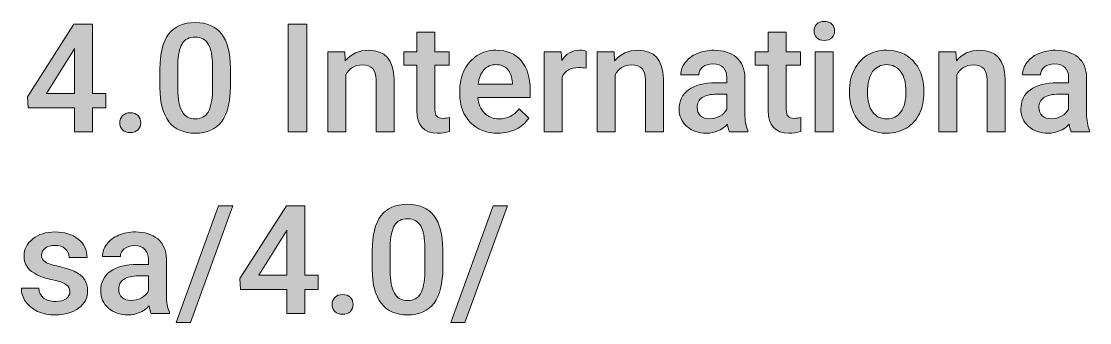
# Model space of a CAD drawing. Header units: millimetres. Extents: x -48 to 621, y -577 to -225.
# Drawn here: x 56.08 to 94.8, y -575.82 to -564.89 of the extents above; entities that cross this region are included whole.
import ezdxf

# ---------------------------------------------------------------- set-up
doc = ezdxf.new("R2010")
doc.units = ezdxf.units.MM
doc.header["$MEASUREMENT"] = 0
doc.layers.add('Layer 1', color=7, linetype='Continuous')

# ---------------------------------------------------------------- blocks, each defined once
blk = doc.blocks.new('block 188')
at = {"layer": 'Layer 1', "true_color": 0xffffff}
h = blk.add_hatch(color=7, dxfattribs=at)
h.dxf.hatch_style = 2
edge = h.paths.add_edge_path()
edge.add_spline(control_points=[(84.815, -565.234), (84.815, -565.133), (84.847, -565.05), (84.911, -564.984), (84.974, -564.918), (85.065, -564.885), (85.183, -564.885), (85.301, -564.885), (85.392, -564.918), (85.456, -564.984), (85.521, -565.05), (85.553, -565.133), (85.553, -565.234), (85.553, -565.332), (85.521, -565.414), (85.456, -565.479), (85.392, -565.544), (85.301, -565.577), (85.183, -565.577), (85.065, -565.577), (84.974, -565.544), (84.911, -565.479), (84.847, -565.414), (84.815, -565.332), (84.815, -565.234)], knot_values=[0, 0, 0, 0, 1, 1, 1, 2, 2, 2, 3, 3, 3, 4, 4, 4, 5, 5, 5, 6, 6, 6, 7, 7, 7, 8, 8, 8, 8], degree=3, periodic=1)
h.paths.add_polyline_path([(85.507, -568.89), (84.855, -568.89), (84.855, -565.988), (85.507, -565.988)])
h = blk.add_hatch(color=7, dxfattribs=at)
h.dxf.hatch_style = 2
h.paths.add_polyline_path([(58.661, -567.498), (59.147, -567.498), (59.147, -568.021), (58.661, -568.021), (58.661, -568.89), (58.009, -568.89), (58.009, -568.021), (56.322, -568.021), (56.303, -567.624), (57.988, -564.984), (58.661, -564.984)])
h.paths.add_polyline_path([(56.987, -567.498), (58.009, -567.498), (58.009, -565.867), (57.961, -565.953)])
h = blk.add_hatch(color=7, dxfattribs=at)
h.dxf.hatch_style = 2
edge = h.paths.add_edge_path()
edge.add_spline(control_points=[(63.659, -567.246), (63.659, -567.808), (63.554, -568.231), (63.344, -568.516), (63.134, -568.801), (62.814, -568.944), (62.385, -568.944), (61.963, -568.944), (61.645, -568.805), (61.431, -568.527), (61.217, -568.249), (61.108, -567.837), (61.103, -567.291), (61.103, -567.291), (61.103, -566.616), (61.103, -566.616), (61.103, -566.054), (61.208, -565.633), (61.418, -565.352), (61.628, -565.071), (61.949, -564.931), (62.38, -564.931), (62.807, -564.931), (63.126, -565.067), (63.336, -565.341), (63.546, -565.615), (63.654, -566.024), (63.659, -566.57), (63.659, -566.57), (63.659, -567.246), (63.659, -567.246)], knot_values=[0, 0, 0, 0, 1, 1, 1, 2, 2, 2, 3, 3, 3, 4, 4, 4, 5, 5, 5, 6, 6, 6, 7, 7, 7, 8, 8, 8, 9, 9, 9, 10, 10, 10, 10], degree=3, periodic=1)
edge = h.paths.add_edge_path()
edge.add_spline(control_points=[(63.007, -566.516), (63.007, -566.149), (62.957, -565.881), (62.857, -565.71), (62.757, -565.539), (62.598, -565.454), (62.38, -565.454), (62.167, -565.454), (62.01, -565.535), (61.91, -565.696), (61.81, -565.858), (61.757, -566.111), (61.752, -566.454), (61.752, -566.454), (61.752, -567.34), (61.752, -567.34), (61.752, -567.705), (61.803, -567.976), (61.905, -568.155), (62.007, -568.334), (62.167, -568.424), (62.385, -568.424), (62.594, -568.424), (62.749, -568.341), (62.849, -568.175), (62.949, -568.01), (63.002, -567.751), (63.007, -567.399), (63.007, -567.399), (63.007, -566.516), (63.007, -566.516)], knot_values=[0, 0, 0, 0, 1, 1, 1, 2, 2, 2, 3, 3, 3, 4, 4, 4, 5, 5, 5, 6, 6, 6, 7, 7, 7, 8, 8, 8, 9, 9, 9, 10, 10, 10, 10], degree=3, periodic=1)
h = blk.add_hatch(color=7, dxfattribs=at)
h.dxf.hatch_style = 2
h.paths.add_polyline_path([(66.425, -568.89), (65.749, -568.89), (65.749, -564.984), (66.425, -564.984)])
h = blk.add_hatch(color=7, dxfattribs=at)
h.dxf.hatch_style = 2
edge = h.paths.add_edge_path()
edge.add_spline(control_points=[(71.069, -565.282), (71.069, -565.282), (71.069, -565.988), (71.069, -565.988), (71.069, -565.988), (71.581, -565.988), (71.581, -565.988), (71.581, -565.988), (71.581, -566.471), (71.581, -566.471), (71.581, -566.471), (71.069, -566.471), (71.069, -566.471), (71.069, -566.471), (71.069, -568.091), (71.069, -568.091), (71.069, -568.202), (71.091, -568.282), (71.135, -568.331), (71.178, -568.38), (71.257, -568.405), (71.369, -568.405), (71.445, -568.405), (71.521, -568.396), (71.597, -568.378), (71.597, -568.378), (71.597, -568.882), (71.597, -568.882), (71.449, -568.923), (71.306, -568.944), (71.168, -568.944), (70.667, -568.944), (70.417, -568.668), (70.417, -568.115), (70.417, -568.115), (70.417, -566.471), (70.417, -566.471), (70.417, -566.471), (69.94, -566.471), (69.94, -566.471), (69.94, -566.471), (69.94, -565.988), (69.94, -565.988), (69.94, -565.988), (70.417, -565.988), (70.417, -565.988), (70.417, -565.988), (70.417, -565.282), (70.417, -565.282), (70.417, -565.282), (71.069, -565.282), (71.069, -565.282)], knot_values=[0, 0, 0, 0, 1, 1, 1, 2, 2, 2, 3, 3, 3, 4, 4, 4, 5, 5, 5, 6, 6, 6, 7, 7, 7, 8, 8, 8, 9, 9, 9, 10, 10, 10, 11, 11, 11, 12, 12, 12, 13, 13, 13, 14, 14, 14, 15, 15, 15, 16, 16, 16, 17, 17, 17, 17], degree=3, periodic=1)
h = blk.add_hatch(color=7, dxfattribs=at)
h.dxf.hatch_style = 2
edge = h.paths.add_edge_path()
edge.add_spline(control_points=[(83.804, -565.282), (83.804, -565.282), (83.804, -565.988), (83.804, -565.988), (83.804, -565.988), (84.316, -565.988), (84.316, -565.988), (84.316, -565.988), (84.316, -566.471), (84.316, -566.471), (84.316, -566.471), (83.804, -566.471), (83.804, -566.471), (83.804, -566.471), (83.804, -568.091), (83.804, -568.091), (83.804, -568.202), (83.826, -568.282), (83.87, -568.331), (83.913, -568.38), (83.992, -568.405), (84.104, -568.405), (84.18, -568.405), (84.255, -568.396), (84.332, -568.378), (84.332, -568.378), (84.332, -568.882), (84.332, -568.882), (84.184, -568.923), (84.041, -568.944), (83.903, -568.944), (83.402, -568.944), (83.152, -568.668), (83.152, -568.115), (83.152, -568.115), (83.152, -566.471), (83.152, -566.471), (83.152, -566.471), (82.675, -566.471), (82.675, -566.471), (82.675, -566.471), (82.675, -565.988), (82.675, -565.988), (82.675, -565.988), (83.152, -565.988), (83.152, -565.988), (83.152, -565.988), (83.152, -565.282), (83.152, -565.282), (83.152, -565.282), (83.804, -565.282), (83.804, -565.282)], knot_values=[0, 0, 0, 0, 1, 1, 1, 2, 2, 2, 3, 3, 3, 4, 4, 4, 5, 5, 5, 6, 6, 6, 7, 7, 7, 8, 8, 8, 9, 9, 9, 10, 10, 10, 11, 11, 11, 12, 12, 12, 13, 13, 13, 14, 14, 14, 15, 15, 15, 16, 16, 16, 17, 17, 17, 17], degree=3, periodic=1)
h = blk.add_hatch(color=7, dxfattribs=at)
h.dxf.hatch_style = 2
edge = h.paths.add_edge_path()
edge.add_spline(control_points=[(67.801, -565.988), (67.801, -565.988), (67.82, -566.323), (67.82, -566.323), (68.035, -566.064), (68.316, -565.934), (68.665, -565.934), (69.27, -565.934), (69.577, -566.28), (69.588, -566.972), (69.588, -566.972), (69.588, -568.89), (69.588, -568.89), (69.588, -568.89), (68.936, -568.89), (68.936, -568.89), (68.936, -568.89), (68.936, -567.01), (68.936, -567.01), (68.936, -566.826), (68.896, -566.689), (68.817, -566.601), (68.737, -566.512), (68.607, -566.468), (68.426, -566.468), (68.164, -566.468), (67.968, -566.587), (67.839, -566.825), (67.839, -566.825), (67.839, -568.89), (67.839, -568.89), (67.839, -568.89), (67.187, -568.89), (67.187, -568.89), (67.187, -568.89), (67.187, -565.988), (67.187, -565.988), (67.187, -565.988), (67.801, -565.988), (67.801, -565.988)], knot_values=[0, 0, 0, 0, 1, 1, 1, 2, 2, 2, 3, 3, 3, 4, 4, 4, 5, 5, 5, 6, 6, 6, 7, 7, 7, 8, 8, 8, 9, 9, 9, 10, 10, 10, 11, 11, 11, 12, 12, 12, 13, 13, 13, 13], degree=3, periodic=1)
h = blk.add_hatch(color=7, dxfattribs=at)
h.dxf.hatch_style = 2
edge = h.paths.add_edge_path()
edge.add_spline(control_points=[(73.357, -568.944), (72.944, -568.944), (72.609, -568.814), (72.353, -568.554), (72.096, -568.293), (71.968, -567.947), (71.968, -567.514), (71.968, -567.514), (71.968, -567.434), (71.968, -567.434), (71.968, -567.144), (72.024, -566.885), (72.135, -566.657), (72.247, -566.429), (72.404, -566.251), (72.606, -566.124), (72.808, -565.997), (73.034, -565.934), (73.282, -565.934), (73.678, -565.934), (73.983, -566.06), (74.198, -566.312), (74.414, -566.565), (74.522, -566.921), (74.522, -567.383), (74.522, -567.383), (74.522, -567.646), (74.522, -567.646), (74.522, -567.646), (72.625, -567.646), (72.625, -567.646), (72.644, -567.885), (72.725, -568.075), (72.865, -568.214), (73.005, -568.354), (73.182, -568.424), (73.395, -568.424), (73.694, -568.424), (73.937, -568.303), (74.125, -568.061), (74.125, -568.061), (74.476, -568.397), (74.476, -568.397), (74.36, -568.57), (74.205, -568.705), (74.01, -568.8), (73.817, -568.896), (73.599, -568.944), (73.357, -568.944)], knot_values=[0, 0, 0, 0, 1, 1, 1, 2, 2, 2, 3, 3, 3, 4, 4, 4, 5, 5, 5, 6, 6, 6, 7, 7, 7, 8, 8, 8, 9, 9, 9, 10, 10, 10, 11, 11, 11, 12, 12, 12, 13, 13, 13, 14, 14, 14, 15, 15, 15, 16, 16, 16, 16], degree=3, periodic=1)
edge = h.paths.add_edge_path()
edge.add_spline(control_points=[(73.279, -566.457), (73.101, -566.457), (72.956, -566.52), (72.846, -566.645), (72.736, -566.77), (72.666, -566.945), (72.636, -567.168), (72.636, -567.168), (73.878, -567.168), (73.878, -567.168), (73.878, -567.168), (73.878, -567.12), (73.878, -567.12), (73.863, -566.901), (73.805, -566.736), (73.703, -566.625), (73.601, -566.513), (73.46, -566.457), (73.279, -566.457)], knot_values=[0, 0, 0, 0, 1, 1, 1, 2, 2, 2, 3, 3, 3, 4, 4, 4, 5, 5, 5, 6, 6, 6, 6], degree=3, periodic=1)
h = blk.add_hatch(color=7, dxfattribs=at)
h.dxf.hatch_style = 2
edge = h.paths.add_edge_path()
edge.add_spline(control_points=[(76.547, -566.583), (76.461, -566.569), (76.373, -566.562), (76.281, -566.562), (75.983, -566.562), (75.782, -566.676), (75.678, -566.905), (75.678, -566.905), (75.678, -568.89), (75.678, -568.89), (75.678, -568.89), (75.026, -568.89), (75.026, -568.89), (75.026, -568.89), (75.026, -565.988), (75.026, -565.988), (75.026, -565.988), (75.648, -565.988), (75.648, -565.988), (75.648, -565.988), (75.664, -566.312), (75.664, -566.312), (75.822, -566.06), (76.04, -565.934), (76.319, -565.934), (76.412, -565.934), (76.489, -565.947), (76.55, -565.972), (76.55, -565.972), (76.547, -566.583), (76.547, -566.583)], knot_values=[0, 0, 0, 0, 1, 1, 1, 2, 2, 2, 3, 3, 3, 4, 4, 4, 5, 5, 5, 6, 6, 6, 7, 7, 7, 8, 8, 8, 9, 9, 9, 10, 10, 10, 10], degree=3, periodic=1)
h = blk.add_hatch(color=7, dxfattribs=at)
h.dxf.hatch_style = 2
edge = h.paths.add_edge_path()
edge.add_spline(control_points=[(77.564, -565.988), (77.564, -565.988), (77.583, -566.323), (77.583, -566.323), (77.797, -566.064), (78.079, -565.934), (78.428, -565.934), (79.032, -565.934), (79.34, -566.28), (79.35, -566.972), (79.35, -566.972), (79.35, -568.89), (79.35, -568.89), (79.35, -568.89), (78.699, -568.89), (78.699, -568.89), (78.699, -568.89), (78.699, -567.01), (78.699, -567.01), (78.699, -566.826), (78.659, -566.689), (78.579, -566.601), (78.5, -566.512), (78.369, -566.468), (78.189, -566.468), (77.926, -566.468), (77.73, -566.587), (77.601, -566.825), (77.601, -566.825), (77.601, -568.89), (77.601, -568.89), (77.601, -568.89), (76.949, -568.89), (76.949, -568.89), (76.949, -568.89), (76.949, -565.988), (76.949, -565.988), (76.949, -565.988), (77.564, -565.988), (77.564, -565.988)], knot_values=[0, 0, 0, 0, 1, 1, 1, 2, 2, 2, 3, 3, 3, 4, 4, 4, 5, 5, 5, 6, 6, 6, 7, 7, 7, 8, 8, 8, 9, 9, 9, 10, 10, 10, 11, 11, 11, 12, 12, 12, 13, 13, 13, 13], degree=3, periodic=1)
h = blk.add_hatch(color=7, dxfattribs=at)
h.dxf.hatch_style = 2
edge = h.paths.add_edge_path()
edge.add_spline(control_points=[(81.749, -568.89), (81.72, -568.835), (81.695, -568.745), (81.674, -568.62), (81.466, -568.836), (81.212, -568.944), (80.912, -568.944), (80.62, -568.944), (80.383, -568.861), (80.198, -568.695), (80.014, -568.528), (79.922, -568.323), (79.922, -568.078), (79.922, -567.768), (80.037, -567.531), (80.267, -567.365), (80.497, -567.2), (80.825, -567.117), (81.253, -567.117), (81.253, -567.117), (81.652, -567.117), (81.652, -567.117), (81.652, -567.117), (81.652, -566.927), (81.652, -566.927), (81.652, -566.776), (81.61, -566.656), (81.526, -566.566), (81.442, -566.475), (81.314, -566.43), (81.143, -566.43), (80.994, -566.43), (80.873, -566.467), (80.778, -566.541), (80.683, -566.616), (80.636, -566.71), (80.636, -566.825), (80.636, -566.825), (79.984, -566.825), (79.984, -566.825), (79.984, -566.665), (80.036, -566.517), (80.142, -566.378), (80.247, -566.239), (80.391, -566.131), (80.573, -566.052), (80.754, -565.973), (80.957, -565.934), (81.18, -565.934), (81.52, -565.934), (81.791, -566.02), (81.993, -566.19), (82.195, -566.361), (82.299, -566.601), (82.304, -566.91), (82.304, -566.91), (82.304, -568.22), (82.304, -568.22), (82.304, -568.481), (82.341, -568.689), (82.414, -568.845), (82.414, -568.845), (82.414, -568.89), (82.414, -568.89), (82.414, -568.89), (81.749, -568.89), (81.749, -568.89)], knot_values=[0, 0, 0, 0, 1, 1, 1, 2, 2, 2, 3, 3, 3, 4, 4, 4, 5, 5, 5, 6, 6, 6, 7, 7, 7, 8, 8, 8, 9, 9, 9, 10, 10, 10, 11, 11, 11, 12, 12, 12, 13, 13, 13, 14, 14, 14, 15, 15, 15, 16, 16, 16, 17, 17, 17, 18, 18, 18, 19, 19, 19, 20, 20, 20, 21, 21, 21, 22, 22, 22, 22], degree=3, periodic=1)
edge = h.paths.add_edge_path()
edge.add_spline(control_points=[(81.033, -568.421), (81.161, -568.421), (81.283, -568.389), (81.396, -568.327), (81.51, -568.264), (81.595, -568.18), (81.652, -568.075), (81.652, -568.075), (81.652, -567.527), (81.652, -567.527), (81.652, -567.527), (81.301, -567.527), (81.301, -567.527), (81.059, -567.527), (80.878, -567.569), (80.756, -567.654), (80.635, -567.738), (80.574, -567.856), (80.574, -568.01), (80.574, -568.136), (80.616, -568.235), (80.699, -568.309), (80.782, -568.384), (80.893, -568.421), (81.033, -568.421)], knot_values=[0, 0, 0, 0, 1, 1, 1, 2, 2, 2, 3, 3, 3, 4, 4, 4, 5, 5, 5, 6, 6, 6, 7, 7, 7, 8, 8, 8, 8], degree=3, periodic=1)
h = blk.add_hatch(color=7, dxfattribs=at)
h.dxf.hatch_style = 2
edge = h.paths.add_edge_path()
edge.add_spline(control_points=[(86.095, -567.412), (86.095, -567.128), (86.151, -566.872), (86.264, -566.643), (86.377, -566.415), (86.535, -566.24), (86.739, -566.118), (86.943, -565.995), (87.177, -565.934), (87.442, -565.934), (87.833, -565.934), (88.151, -566.06), (88.395, -566.312), (88.64, -566.565), (88.771, -566.899), (88.791, -567.316), (88.791, -567.316), (88.794, -567.469), (88.794, -567.469), (88.794, -567.754), (88.739, -568.01), (88.629, -568.236), (88.519, -568.461), (88.361, -568.635), (88.157, -568.759), (87.952, -568.882), (87.715, -568.944), (87.447, -568.944), (87.037, -568.944), (86.71, -568.808), (86.464, -568.535), (86.218, -568.262), (86.095, -567.898), (86.095, -567.444), (86.095, -567.444), (86.095, -567.412), (86.095, -567.412)], knot_values=[0, 0, 0, 0, 1, 1, 1, 2, 2, 2, 3, 3, 3, 4, 4, 4, 5, 5, 5, 6, 6, 6, 7, 7, 7, 8, 8, 8, 9, 9, 9, 10, 10, 10, 11, 11, 11, 12, 12, 12, 12], degree=3, periodic=1)
edge = h.paths.add_edge_path()
edge.add_spline(control_points=[(86.747, -567.469), (86.747, -567.767), (86.808, -568.001), (86.932, -568.17), (87.055, -568.339), (87.227, -568.424), (87.447, -568.424), (87.667, -568.424), (87.838, -568.338), (87.961, -568.166), (88.083, -567.994), (88.144, -567.743), (88.144, -567.412), (88.144, -567.119), (88.081, -566.886), (87.955, -566.715), (87.829, -566.543), (87.658, -566.457), (87.442, -566.457), (87.229, -566.457), (87.06, -566.541), (86.935, -566.711), (86.809, -566.88), (86.747, -567.132), (86.747, -567.469)], knot_values=[0, 0, 0, 0, 1, 1, 1, 2, 2, 2, 3, 3, 3, 4, 4, 4, 5, 5, 5, 6, 6, 6, 7, 7, 7, 8, 8, 8, 8], degree=3, periodic=1)
h = blk.add_hatch(color=7, dxfattribs=at)
h.dxf.hatch_style = 2
edge = h.paths.add_edge_path()
edge.add_spline(control_points=[(89.95, -565.988), (89.95, -565.988), (89.969, -566.323), (89.969, -566.323), (90.183, -566.064), (90.465, -565.934), (90.814, -565.934), (91.418, -565.934), (91.726, -566.28), (91.737, -566.972), (91.737, -566.972), (91.737, -568.89), (91.737, -568.89), (91.737, -568.89), (91.085, -568.89), (91.085, -568.89), (91.085, -568.89), (91.085, -567.01), (91.085, -567.01), (91.085, -566.826), (91.045, -566.689), (90.966, -566.601), (90.886, -566.512), (90.756, -566.468), (90.575, -566.468), (90.312, -566.468), (90.116, -566.587), (89.988, -566.825), (89.988, -566.825), (89.988, -568.89), (89.988, -568.89), (89.988, -568.89), (89.336, -568.89), (89.336, -568.89), (89.336, -568.89), (89.336, -565.988), (89.336, -565.988), (89.336, -565.988), (89.95, -565.988), (89.95, -565.988)], knot_values=[0, 0, 0, 0, 1, 1, 1, 2, 2, 2, 3, 3, 3, 4, 4, 4, 5, 5, 5, 6, 6, 6, 7, 7, 7, 8, 8, 8, 9, 9, 9, 10, 10, 10, 11, 11, 11, 12, 12, 12, 13, 13, 13, 13], degree=3, periodic=1)
h = blk.add_hatch(color=7, dxfattribs=at)
h.dxf.hatch_style = 2
edge = h.paths.add_edge_path()
edge.add_spline(control_points=[(94.135, -568.89), (94.107, -568.835), (94.081, -568.745), (94.06, -568.62), (93.852, -568.836), (93.599, -568.944), (93.298, -568.944), (93.007, -568.944), (92.769, -568.861), (92.585, -568.695), (92.4, -568.528), (92.308, -568.323), (92.308, -568.078), (92.308, -567.768), (92.423, -567.531), (92.653, -567.365), (92.883, -567.2), (93.211, -567.117), (93.639, -567.117), (93.639, -567.117), (94.039, -567.117), (94.039, -567.117), (94.039, -567.117), (94.039, -566.927), (94.039, -566.927), (94.039, -566.776), (93.997, -566.656), (93.912, -566.566), (93.828, -566.475), (93.701, -566.43), (93.529, -566.43), (93.38, -566.43), (93.259, -566.467), (93.164, -566.541), (93.069, -566.616), (93.022, -566.71), (93.022, -566.825), (93.022, -566.825), (92.37, -566.825), (92.37, -566.825), (92.37, -566.665), (92.423, -566.517), (92.528, -566.378), (92.634, -566.239), (92.777, -566.131), (92.959, -566.052), (93.14, -565.973), (93.343, -565.934), (93.566, -565.934), (93.906, -565.934), (94.177, -566.02), (94.379, -566.19), (94.581, -566.361), (94.685, -566.601), (94.691, -566.91), (94.691, -566.91), (94.691, -568.22), (94.691, -568.22), (94.691, -568.481), (94.727, -568.689), (94.8, -568.845), (94.8, -568.845), (94.8, -568.89), (94.8, -568.89), (94.8, -568.89), (94.135, -568.89), (94.135, -568.89)], knot_values=[0, 0, 0, 0, 1, 1, 1, 2, 2, 2, 3, 3, 3, 4, 4, 4, 5, 5, 5, 6, 6, 6, 7, 7, 7, 8, 8, 8, 9, 9, 9, 10, 10, 10, 11, 11, 11, 12, 12, 12, 13, 13, 13, 14, 14, 14, 15, 15, 15, 16, 16, 16, 17, 17, 17, 18, 18, 18, 19, 19, 19, 20, 20, 20, 21, 21, 21, 22, 22, 22, 22], degree=3, periodic=1)
edge = h.paths.add_edge_path()
edge.add_spline(control_points=[(93.419, -568.421), (93.548, -568.421), (93.669, -568.389), (93.782, -568.327), (93.896, -568.264), (93.981, -568.18), (94.039, -568.075), (94.039, -568.075), (94.039, -567.527), (94.039, -567.527), (94.039, -567.527), (93.687, -567.527), (93.687, -567.527), (93.446, -567.527), (93.264, -567.569), (93.142, -567.654), (93.021, -567.738), (92.96, -567.856), (92.96, -568.01), (92.96, -568.136), (93.002, -568.235), (93.085, -568.309), (93.168, -568.384), (93.279, -568.421), (93.419, -568.421)], knot_values=[0, 0, 0, 0, 1, 1, 1, 2, 2, 2, 3, 3, 3, 4, 4, 4, 5, 5, 5, 6, 6, 6, 7, 7, 7, 8, 8, 8, 8], degree=3, periodic=1)
h = blk.add_hatch(color=7, dxfattribs=at)
h.dxf.hatch_style = 2
edge = h.paths.add_edge_path()
edge.add_spline(control_points=[(60.027, -568.203), (60.148, -568.203), (60.242, -568.238), (60.308, -568.307), (60.375, -568.376), (60.408, -568.462), (60.408, -568.566), (60.408, -568.668), (60.375, -568.752), (60.308, -568.819), (60.242, -568.886), (60.148, -568.92), (60.027, -568.92), (59.91, -568.92), (59.818, -568.887), (59.75, -568.821), (59.682, -568.755), (59.649, -568.67), (59.649, -568.566), (59.649, -568.462), (59.682, -568.376), (59.748, -568.307), (59.814, -568.238), (59.907, -568.203), (60.027, -568.203)], knot_values=[0, 0, 0, 0, 1, 1, 1, 2, 2, 2, 3, 3, 3, 4, 4, 4, 5, 5, 5, 6, 6, 6, 7, 7, 7, 8, 8, 8, 8], degree=3, periodic=1)
h = blk.add_hatch(color=7, dxfattribs=at)
h.dxf.hatch_style = 2
h.paths.add_polyline_path([(62.205, -575.819), (61.693, -575.819), (63.23, -571.578), (63.742, -571.578)])
h = blk.add_hatch(color=7, dxfattribs=at)
h.dxf.hatch_style = 2
h.paths.add_polyline_path([(66.358, -574.091), (66.844, -574.091), (66.844, -574.614), (66.358, -574.614), (66.358, -575.484), (65.706, -575.484), (65.706, -574.614), (64.019, -574.614), (64, -574.217), (65.685, -571.578), (66.358, -571.578)])
h.paths.add_polyline_path([(64.684, -574.091), (65.706, -574.091), (65.706, -572.46), (65.658, -572.546)])
h = blk.add_hatch(color=7, dxfattribs=at)
h.dxf.hatch_style = 2
edge = h.paths.add_edge_path()
edge.add_spline(control_points=[(71.356, -573.839), (71.356, -574.401), (71.251, -574.824), (71.041, -575.109), (70.83, -575.395), (70.511, -575.537), (70.082, -575.537), (69.659, -575.537), (69.342, -575.398), (69.128, -575.12), (68.914, -574.842), (68.805, -574.43), (68.799, -573.885), (68.799, -573.885), (68.799, -573.209), (68.799, -573.209), (68.799, -572.647), (68.904, -572.226), (69.114, -571.945), (69.325, -571.664), (69.645, -571.524), (70.076, -571.524), (70.504, -571.524), (70.823, -571.661), (71.033, -571.934), (71.243, -572.208), (71.351, -572.618), (71.356, -573.163), (71.356, -573.163), (71.356, -573.839), (71.356, -573.839)], knot_values=[0, 0, 0, 0, 1, 1, 1, 2, 2, 2, 3, 3, 3, 4, 4, 4, 5, 5, 5, 6, 6, 6, 7, 7, 7, 8, 8, 8, 9, 9, 9, 10, 10, 10, 10], degree=3, periodic=1)
edge = h.paths.add_edge_path()
edge.add_spline(control_points=[(70.704, -573.109), (70.704, -572.743), (70.654, -572.474), (70.554, -572.303), (70.454, -572.133), (70.294, -572.047), (70.076, -572.047), (69.863, -572.047), (69.707, -572.128), (69.607, -572.29), (69.507, -572.452), (69.454, -572.704), (69.448, -573.048), (69.448, -573.048), (69.448, -573.933), (69.448, -573.933), (69.448, -574.298), (69.499, -574.57), (69.601, -574.748), (69.703, -574.928), (69.863, -575.017), (70.082, -575.017), (70.291, -575.017), (70.446, -574.934), (70.546, -574.769), (70.646, -574.603), (70.699, -574.344), (70.704, -573.992), (70.704, -573.992), (70.704, -573.109), (70.704, -573.109)], knot_values=[0, 0, 0, 0, 1, 1, 1, 2, 2, 2, 3, 3, 3, 4, 4, 4, 5, 5, 5, 6, 6, 6, 7, 7, 7, 8, 8, 8, 9, 9, 9, 10, 10, 10, 10], degree=3, periodic=1)
h = blk.add_hatch(color=7, dxfattribs=at)
h.dxf.hatch_style = 2
h.paths.add_polyline_path([(72.158, -575.819), (71.646, -575.819), (73.183, -571.578), (73.695, -571.578)])
h = blk.add_hatch(color=7, dxfattribs=at)
h.dxf.hatch_style = 2
edge = h.paths.add_edge_path()
edge.add_spline(control_points=[(57.84, -574.695), (57.84, -574.579), (57.793, -574.49), (57.697, -574.429), (57.601, -574.368), (57.442, -574.315), (57.221, -574.268), (56.999, -574.222), (56.814, -574.163), (56.665, -574.091), (56.34, -573.934), (56.177, -573.706), (56.177, -573.407), (56.177, -573.157), (56.283, -572.948), (56.494, -572.78), (56.705, -572.611), (56.973, -572.527), (57.298, -572.527), (57.645, -572.527), (57.926, -572.613), (58.139, -572.785), (58.353, -572.957), (58.46, -573.179), (58.46, -573.453), (58.46, -573.453), (57.808, -573.453), (57.808, -573.453), (57.808, -573.328), (57.762, -573.223), (57.669, -573.14), (57.576, -573.057), (57.452, -573.015), (57.298, -573.015), (57.155, -573.015), (57.039, -573.049), (56.948, -573.115), (56.858, -573.181), (56.813, -573.269), (56.813, -573.38), (56.813, -573.481), (56.855, -573.558), (56.939, -573.614), (57.023, -573.669), (57.193, -573.725), (57.449, -573.781), (57.704, -573.838), (57.905, -573.905), (58.051, -573.983), (58.197, -574.06), (58.305, -574.154), (58.376, -574.263), (58.446, -574.372), (58.482, -574.504), (58.482, -574.66), (58.482, -574.921), (58.373, -575.133), (58.157, -575.294), (57.94, -575.456), (57.657, -575.537), (57.307, -575.537), (57.069, -575.537), (56.857, -575.494), (56.671, -575.408), (56.485, -575.323), (56.34, -575.205), (56.236, -575.054), (56.132, -574.904), (56.08, -574.742), (56.08, -574.569), (56.08, -574.569), (56.714, -574.569), (56.714, -574.569), (56.722, -574.723), (56.781, -574.841), (56.888, -574.924), (56.995, -575.007), (57.137, -575.049), (57.315, -575.049), (57.486, -575.049), (57.617, -575.016), (57.706, -574.951), (57.796, -574.886), (57.84, -574.8), (57.84, -574.695)], knot_values=[0, 0, 0, 0, 1, 1, 1, 2, 2, 2, 3, 3, 3, 4, 4, 4, 5, 5, 5, 6, 6, 6, 7, 7, 7, 8, 8, 8, 9, 9, 9, 10, 10, 10, 11, 11, 11, 12, 12, 12, 13, 13, 13, 14, 14, 14, 15, 15, 15, 16, 16, 16, 17, 17, 17, 18, 18, 18, 19, 19, 19, 20, 20, 20, 21, 21, 21, 22, 22, 22, 23, 23, 23, 24, 24, 24, 25, 25, 25, 26, 26, 26, 27, 27, 27, 28, 28, 28, 28], degree=3, periodic=1)
h = blk.add_hatch(color=7, dxfattribs=at)
h.dxf.hatch_style = 2
edge = h.paths.add_edge_path()
edge.add_spline(control_points=[(60.783, -575.484), (60.755, -575.428), (60.73, -575.338), (60.708, -575.213), (60.501, -575.429), (60.247, -575.537), (59.946, -575.537), (59.655, -575.537), (59.417, -575.454), (59.233, -575.288), (59.048, -575.121), (58.956, -574.916), (58.956, -574.671), (58.956, -574.361), (59.071, -574.124), (59.301, -573.958), (59.531, -573.793), (59.86, -573.71), (60.287, -573.71), (60.287, -573.71), (60.687, -573.71), (60.687, -573.71), (60.687, -573.71), (60.687, -573.52), (60.687, -573.52), (60.687, -573.37), (60.645, -573.249), (60.561, -573.159), (60.477, -573.069), (60.349, -573.023), (60.177, -573.023), (60.029, -573.023), (59.907, -573.061), (59.812, -573.135), (59.717, -573.209), (59.67, -573.304), (59.67, -573.418), (59.67, -573.418), (59.018, -573.418), (59.018, -573.418), (59.018, -573.259), (59.071, -573.11), (59.176, -572.971), (59.282, -572.833), (59.425, -572.724), (59.607, -572.645), (59.788, -572.567), (59.991, -572.527), (60.215, -572.527), (60.554, -572.527), (60.825, -572.613), (61.027, -572.783), (61.23, -572.954), (61.333, -573.194), (61.339, -573.504), (61.339, -573.504), (61.339, -574.813), (61.339, -574.813), (61.339, -575.074), (61.375, -575.282), (61.449, -575.438), (61.449, -575.438), (61.449, -575.484), (61.449, -575.484), (61.449, -575.484), (60.783, -575.484), (60.783, -575.484)], knot_values=[0, 0, 0, 0, 1, 1, 1, 2, 2, 2, 3, 3, 3, 4, 4, 4, 5, 5, 5, 6, 6, 6, 7, 7, 7, 8, 8, 8, 9, 9, 9, 10, 10, 10, 11, 11, 11, 12, 12, 12, 13, 13, 13, 14, 14, 14, 15, 15, 15, 16, 16, 16, 17, 17, 17, 18, 18, 18, 19, 19, 19, 20, 20, 20, 21, 21, 21, 22, 22, 22, 22], degree=3, periodic=1)
edge = h.paths.add_edge_path()
edge.add_spline(control_points=[(60.067, -575.014), (60.196, -575.014), (60.317, -574.983), (60.431, -574.92), (60.544, -574.858), (60.63, -574.774), (60.687, -574.668), (60.687, -574.668), (60.687, -574.121), (60.687, -574.121), (60.687, -574.121), (60.335, -574.121), (60.335, -574.121), (60.094, -574.121), (59.912, -574.163), (59.791, -574.247), (59.669, -574.331), (59.608, -574.45), (59.608, -574.604), (59.608, -574.729), (59.65, -574.829), (59.733, -574.903), (59.816, -574.977), (59.928, -575.014), (60.067, -575.014)], knot_values=[0, 0, 0, 0, 1, 1, 1, 2, 2, 2, 3, 3, 3, 4, 4, 4, 5, 5, 5, 6, 6, 6, 7, 7, 7, 8, 8, 8, 8], degree=3, periodic=1)
h = blk.add_hatch(color=7, dxfattribs=at)
h.dxf.hatch_style = 2
edge = h.paths.add_edge_path()
edge.add_spline(control_points=[(67.724, -574.797), (67.845, -574.797), (67.939, -574.831), (68.005, -574.9), (68.071, -574.969), (68.105, -575.055), (68.105, -575.159), (68.105, -575.261), (68.071, -575.345), (68.005, -575.413), (67.939, -575.479), (67.845, -575.513), (67.724, -575.513), (67.607, -575.513), (67.515, -575.48), (67.447, -575.414), (67.379, -575.348), (67.345, -575.263), (67.345, -575.159), (67.345, -575.055), (67.378, -574.969), (67.445, -574.9), (67.511, -574.831), (67.604, -574.797), (67.724, -574.797)], knot_values=[0, 0, 0, 0, 1, 1, 1, 2, 2, 2, 3, 3, 3, 4, 4, 4, 5, 5, 5, 6, 6, 6, 7, 7, 7, 8, 8, 8, 8], degree=3, periodic=1)
at = {"layer": 'Layer 1', "lineweight": 0}
for points in [[(58.661, -567.498), (59.147, -567.498), (59.147, -568.021), (58.661, -568.021), (58.661, -568.89), (58.009, -568.89), (58.009, -568.021), (56.322, -568.021), (56.303, -567.624), (57.988, -564.984), (58.661, -564.984), (58.661, -567.498)], [(66.425, -568.89), (65.749, -568.89), (65.749, -564.984), (66.425, -564.984), (66.425, -568.89)], [(56.987, -567.498), (58.009, -567.498), (58.009, -565.867), (57.961, -565.953), (56.987, -567.498)], [(85.507, -568.89), (84.855, -568.89), (84.855, -565.988), (85.507, -565.988), (85.507, -568.89)], [(62.205, -575.819), (61.693, -575.819), (63.23, -571.578), (63.742, -571.578), (62.205, -575.819)], [(66.358, -574.091), (66.844, -574.091), (66.844, -574.614), (66.358, -574.614), (66.358, -575.484), (65.706, -575.484), (65.706, -574.614), (64.019, -574.614), (64, -574.217), (65.685, -571.578), (66.358, -571.578), (66.358, -574.091)], [(72.158, -575.819), (71.646, -575.819), (73.183, -571.578), (73.695, -571.578), (72.158, -575.819)], [(64.684, -574.091), (65.706, -574.091), (65.706, -572.46), (65.658, -572.546), (64.684, -574.091)]]:
    blk.add_lwpolyline(points, dxfattribs=at)
for points, knots in [([(84.815, -565.234), (84.815, -565.133), (84.847, -565.05), (84.911, -564.984), (84.974, -564.918), (85.065, -564.885), (85.183, -564.885), (85.301, -564.885), (85.392, -564.918), (85.456, -564.984), (85.521, -565.05), (85.553, -565.133), (85.553, -565.234), (85.553, -565.332), (85.521, -565.414), (85.456, -565.479), (85.392, -565.544), (85.301, -565.577), (85.183, -565.577), (85.065, -565.577), (84.974, -565.544), (84.911, -565.479), (84.847, -565.414), (84.815, -565.332), (84.815, -565.234)], [0, 0, 0, 0, 1, 1, 1, 2, 2, 2, 3, 3, 3, 4, 4, 4, 5, 5, 5, 6, 6, 6, 7, 7, 7, 8, 8, 8, 8]), ([(63.659, -567.246), (63.659, -567.808), (63.554, -568.231), (63.344, -568.516), (63.134, -568.801), (62.814, -568.944), (62.385, -568.944), (61.963, -568.944), (61.645, -568.805), (61.431, -568.527), (61.217, -568.249), (61.108, -567.837), (61.103, -567.291), (61.103, -567.291), (61.103, -566.616), (61.103, -566.616), (61.103, -566.054), (61.208, -565.633), (61.418, -565.352), (61.628, -565.071), (61.949, -564.931), (62.38, -564.931), (62.807, -564.931), (63.126, -565.067), (63.336, -565.341), (63.546, -565.615), (63.654, -566.024), (63.659, -566.57), (63.659, -566.57), (63.659, -567.246), (63.659, -567.246)], [0, 0, 0, 0, 1, 1, 1, 2, 2, 2, 3, 3, 3, 4, 4, 4, 5, 5, 5, 6, 6, 6, 7, 7, 7, 8, 8, 8, 9, 9, 9, 10, 10, 10, 10]), ([(71.069, -565.282), (71.069, -565.282), (71.069, -565.988), (71.069, -565.988), (71.069, -565.988), (71.581, -565.988), (71.581, -565.988), (71.581, -565.988), (71.581, -566.471), (71.581, -566.471), (71.581, -566.471), (71.069, -566.471), (71.069, -566.471), (71.069, -566.471), (71.069, -568.091), (71.069, -568.091), (71.069, -568.202), (71.091, -568.282), (71.135, -568.331), (71.178, -568.38), (71.257, -568.405), (71.369, -568.405), (71.445, -568.405), (71.521, -568.396), (71.597, -568.378), (71.597, -568.378), (71.597, -568.882), (71.597, -568.882), (71.449, -568.923), (71.306, -568.944), (71.168, -568.944), (70.667, -568.944), (70.417, -568.668), (70.417, -568.115), (70.417, -568.115), (70.417, -566.471), (70.417, -566.471), (70.417, -566.471), (69.94, -566.471), (69.94, -566.471), (69.94, -566.471), (69.94, -565.988), (69.94, -565.988), (69.94, -565.988), (70.417, -565.988), (70.417, -565.988), (70.417, -565.988), (70.417, -565.282), (70.417, -565.282), (70.417, -565.282), (71.069, -565.282), (71.069, -565.282)], [0, 0, 0, 0, 1, 1, 1, 2, 2, 2, 3, 3, 3, 4, 4, 4, 5, 5, 5, 6, 6, 6, 7, 7, 7, 8, 8, 8, 9, 9, 9, 10, 10, 10, 11, 11, 11, 12, 12, 12, 13, 13, 13, 14, 14, 14, 15, 15, 15, 16, 16, 16, 17, 17, 17, 17]), ([(83.804, -565.282), (83.804, -565.282), (83.804, -565.988), (83.804, -565.988), (83.804, -565.988), (84.316, -565.988), (84.316, -565.988), (84.316, -565.988), (84.316, -566.471), (84.316, -566.471), (84.316, -566.471), (83.804, -566.471), (83.804, -566.471), (83.804, -566.471), (83.804, -568.091), (83.804, -568.091), (83.804, -568.202), (83.826, -568.282), (83.87, -568.331), (83.913, -568.38), (83.992, -568.405), (84.104, -568.405), (84.18, -568.405), (84.255, -568.396), (84.332, -568.378), (84.332, -568.378), (84.332, -568.882), (84.332, -568.882), (84.184, -568.923), (84.041, -568.944), (83.903, -568.944), (83.402, -568.944), (83.152, -568.668), (83.152, -568.115), (83.152, -568.115), (83.152, -566.471), (83.152, -566.471), (83.152, -566.471), (82.675, -566.471), (82.675, -566.471), (82.675, -566.471), (82.675, -565.988), (82.675, -565.988), (82.675, -565.988), (83.152, -565.988), (83.152, -565.988), (83.152, -565.988), (83.152, -565.282), (83.152, -565.282), (83.152, -565.282), (83.804, -565.282), (83.804, -565.282)], [0, 0, 0, 0, 1, 1, 1, 2, 2, 2, 3, 3, 3, 4, 4, 4, 5, 5, 5, 6, 6, 6, 7, 7, 7, 8, 8, 8, 9, 9, 9, 10, 10, 10, 11, 11, 11, 12, 12, 12, 13, 13, 13, 14, 14, 14, 15, 15, 15, 16, 16, 16, 17, 17, 17, 17]), ([(63.007, -566.516), (63.007, -566.149), (62.957, -565.881), (62.857, -565.71), (62.757, -565.539), (62.598, -565.454), (62.38, -565.454), (62.167, -565.454), (62.01, -565.535), (61.91, -565.696), (61.81, -565.858), (61.757, -566.111), (61.752, -566.454), (61.752, -566.454), (61.752, -567.34), (61.752, -567.34), (61.752, -567.705), (61.803, -567.976), (61.905, -568.155), (62.007, -568.334), (62.167, -568.424), (62.385, -568.424), (62.594, -568.424), (62.749, -568.341), (62.849, -568.175), (62.949, -568.01), (63.002, -567.751), (63.007, -567.399), (63.007, -567.399), (63.007, -566.516), (63.007, -566.516)], [0, 0, 0, 0, 1, 1, 1, 2, 2, 2, 3, 3, 3, 4, 4, 4, 5, 5, 5, 6, 6, 6, 7, 7, 7, 8, 8, 8, 9, 9, 9, 10, 10, 10, 10]), ([(67.801, -565.988), (67.801, -565.988), (67.82, -566.323), (67.82, -566.323), (68.035, -566.064), (68.316, -565.934), (68.665, -565.934), (69.27, -565.934), (69.577, -566.28), (69.588, -566.972), (69.588, -566.972), (69.588, -568.89), (69.588, -568.89), (69.588, -568.89), (68.936, -568.89), (68.936, -568.89), (68.936, -568.89), (68.936, -567.01), (68.936, -567.01), (68.936, -566.826), (68.896, -566.689), (68.817, -566.601), (68.737, -566.512), (68.607, -566.468), (68.426, -566.468), (68.164, -566.468), (67.968, -566.587), (67.839, -566.825), (67.839, -566.825), (67.839, -568.89), (67.839, -568.89), (67.839, -568.89), (67.187, -568.89), (67.187, -568.89), (67.187, -568.89), (67.187, -565.988), (67.187, -565.988), (67.187, -565.988), (67.801, -565.988), (67.801, -565.988)], [0, 0, 0, 0, 1, 1, 1, 2, 2, 2, 3, 3, 3, 4, 4, 4, 5, 5, 5, 6, 6, 6, 7, 7, 7, 8, 8, 8, 9, 9, 9, 10, 10, 10, 11, 11, 11, 12, 12, 12, 13, 13, 13, 13]), ([(73.357, -568.944), (72.944, -568.944), (72.609, -568.814), (72.353, -568.554), (72.096, -568.293), (71.968, -567.947), (71.968, -567.514), (71.968, -567.514), (71.968, -567.434), (71.968, -567.434), (71.968, -567.144), (72.024, -566.885), (72.135, -566.657), (72.247, -566.429), (72.404, -566.251), (72.606, -566.124), (72.808, -565.997), (73.034, -565.934), (73.282, -565.934), (73.678, -565.934), (73.983, -566.06), (74.198, -566.312), (74.414, -566.565), (74.522, -566.921), (74.522, -567.383), (74.522, -567.383), (74.522, -567.646), (74.522, -567.646), (74.522, -567.646), (72.625, -567.646), (72.625, -567.646), (72.644, -567.885), (72.725, -568.075), (72.865, -568.214), (73.005, -568.354), (73.182, -568.424), (73.395, -568.424), (73.694, -568.424), (73.937, -568.303), (74.125, -568.061), (74.125, -568.061), (74.476, -568.397), (74.476, -568.397), (74.36, -568.57), (74.205, -568.705), (74.01, -568.8), (73.817, -568.896), (73.599, -568.944), (73.357, -568.944)], [0, 0, 0, 0, 1, 1, 1, 2, 2, 2, 3, 3, 3, 4, 4, 4, 5, 5, 5, 6, 6, 6, 7, 7, 7, 8, 8, 8, 9, 9, 9, 10, 10, 10, 11, 11, 11, 12, 12, 12, 13, 13, 13, 14, 14, 14, 15, 15, 15, 16, 16, 16, 16]), ([(76.547, -566.583), (76.461, -566.569), (76.373, -566.562), (76.281, -566.562), (75.983, -566.562), (75.782, -566.676), (75.678, -566.905), (75.678, -566.905), (75.678, -568.89), (75.678, -568.89), (75.678, -568.89), (75.026, -568.89), (75.026, -568.89), (75.026, -568.89), (75.026, -565.988), (75.026, -565.988), (75.026, -565.988), (75.648, -565.988), (75.648, -565.988), (75.648, -565.988), (75.664, -566.312), (75.664, -566.312), (75.822, -566.06), (76.04, -565.934), (76.319, -565.934), (76.412, -565.934), (76.489, -565.947), (76.55, -565.972), (76.55, -565.972), (76.547, -566.583), (76.547, -566.583)], [0, 0, 0, 0, 1, 1, 1, 2, 2, 2, 3, 3, 3, 4, 4, 4, 5, 5, 5, 6, 6, 6, 7, 7, 7, 8, 8, 8, 9, 9, 9, 10, 10, 10, 10]), ([(77.564, -565.988), (77.564, -565.988), (77.583, -566.323), (77.583, -566.323), (77.797, -566.064), (78.079, -565.934), (78.428, -565.934), (79.032, -565.934), (79.34, -566.28), (79.35, -566.972), (79.35, -566.972), (79.35, -568.89), (79.35, -568.89), (79.35, -568.89), (78.699, -568.89), (78.699, -568.89), (78.699, -568.89), (78.699, -567.01), (78.699, -567.01), (78.699, -566.826), (78.659, -566.689), (78.579, -566.601), (78.5, -566.512), (78.369, -566.468), (78.189, -566.468), (77.926, -566.468), (77.73, -566.587), (77.601, -566.825), (77.601, -566.825), (77.601, -568.89), (77.601, -568.89), (77.601, -568.89), (76.949, -568.89), (76.949, -568.89), (76.949, -568.89), (76.949, -565.988), (76.949, -565.988), (76.949, -565.988), (77.564, -565.988), (77.564, -565.988)], [0, 0, 0, 0, 1, 1, 1, 2, 2, 2, 3, 3, 3, 4, 4, 4, 5, 5, 5, 6, 6, 6, 7, 7, 7, 8, 8, 8, 9, 9, 9, 10, 10, 10, 11, 11, 11, 12, 12, 12, 13, 13, 13, 13]), ([(81.749, -568.89), (81.72, -568.835), (81.695, -568.745), (81.674, -568.62), (81.466, -568.836), (81.212, -568.944), (80.912, -568.944), (80.62, -568.944), (80.383, -568.861), (80.198, -568.695), (80.014, -568.528), (79.922, -568.323), (79.922, -568.078), (79.922, -567.768), (80.037, -567.531), (80.267, -567.365), (80.497, -567.2), (80.825, -567.117), (81.253, -567.117), (81.253, -567.117), (81.652, -567.117), (81.652, -567.117), (81.652, -567.117), (81.652, -566.927), (81.652, -566.927), (81.652, -566.776), (81.61, -566.656), (81.526, -566.566), (81.442, -566.475), (81.314, -566.43), (81.143, -566.43), (80.994, -566.43), (80.873, -566.467), (80.778, -566.541), (80.683, -566.616), (80.636, -566.71), (80.636, -566.825), (80.636, -566.825), (79.984, -566.825), (79.984, -566.825), (79.984, -566.665), (80.036, -566.517), (80.142, -566.378), (80.247, -566.239), (80.391, -566.131), (80.573, -566.052), (80.754, -565.973), (80.957, -565.934), (81.18, -565.934), (81.52, -565.934), (81.791, -566.02), (81.993, -566.19), (82.195, -566.361), (82.299, -566.601), (82.304, -566.91), (82.304, -566.91), (82.304, -568.22), (82.304, -568.22), (82.304, -568.481), (82.341, -568.689), (82.414, -568.845), (82.414, -568.845), (82.414, -568.89), (82.414, -568.89), (82.414, -568.89), (81.749, -568.89), (81.749, -568.89)], [0, 0, 0, 0, 1, 1, 1, 2, 2, 2, 3, 3, 3, 4, 4, 4, 5, 5, 5, 6, 6, 6, 7, 7, 7, 8, 8, 8, 9, 9, 9, 10, 10, 10, 11, 11, 11, 12, 12, 12, 13, 13, 13, 14, 14, 14, 15, 15, 15, 16, 16, 16, 17, 17, 17, 18, 18, 18, 19, 19, 19, 20, 20, 20, 21, 21, 21, 22, 22, 22, 22]), ([(86.095, -567.412), (86.095, -567.128), (86.151, -566.872), (86.264, -566.643), (86.377, -566.415), (86.535, -566.24), (86.739, -566.118), (86.943, -565.995), (87.177, -565.934), (87.442, -565.934), (87.833, -565.934), (88.151, -566.06), (88.395, -566.312), (88.64, -566.565), (88.771, -566.899), (88.791, -567.316), (88.791, -567.316), (88.794, -567.469), (88.794, -567.469), (88.794, -567.754), (88.739, -568.01), (88.629, -568.236), (88.519, -568.461), (88.361, -568.635), (88.157, -568.759), (87.952, -568.882), (87.715, -568.944), (87.447, -568.944), (87.037, -568.944), (86.71, -568.808), (86.464, -568.535), (86.218, -568.262), (86.095, -567.898), (86.095, -567.444), (86.095, -567.444), (86.095, -567.412), (86.095, -567.412)], [0, 0, 0, 0, 1, 1, 1, 2, 2, 2, 3, 3, 3, 4, 4, 4, 5, 5, 5, 6, 6, 6, 7, 7, 7, 8, 8, 8, 9, 9, 9, 10, 10, 10, 11, 11, 11, 12, 12, 12, 12]), ([(89.95, -565.988), (89.95, -565.988), (89.969, -566.323), (89.969, -566.323), (90.183, -566.064), (90.465, -565.934), (90.814, -565.934), (91.418, -565.934), (91.726, -566.28), (91.737, -566.972), (91.737, -566.972), (91.737, -568.89), (91.737, -568.89), (91.737, -568.89), (91.085, -568.89), (91.085, -568.89), (91.085, -568.89), (91.085, -567.01), (91.085, -567.01), (91.085, -566.826), (91.045, -566.689), (90.966, -566.601), (90.886, -566.512), (90.756, -566.468), (90.575, -566.468), (90.312, -566.468), (90.116, -566.587), (89.988, -566.825), (89.988, -566.825), (89.988, -568.89), (89.988, -568.89), (89.988, -568.89), (89.336, -568.89), (89.336, -568.89), (89.336, -568.89), (89.336, -565.988), (89.336, -565.988), (89.336, -565.988), (89.95, -565.988), (89.95, -565.988)], [0, 0, 0, 0, 1, 1, 1, 2, 2, 2, 3, 3, 3, 4, 4, 4, 5, 5, 5, 6, 6, 6, 7, 7, 7, 8, 8, 8, 9, 9, 9, 10, 10, 10, 11, 11, 11, 12, 12, 12, 13, 13, 13, 13]), ([(94.135, -568.89), (94.107, -568.835), (94.081, -568.745), (94.06, -568.62), (93.852, -568.836), (93.599, -568.944), (93.298, -568.944), (93.007, -568.944), (92.769, -568.861), (92.585, -568.695), (92.4, -568.528), (92.308, -568.323), (92.308, -568.078), (92.308, -567.768), (92.423, -567.531), (92.653, -567.365), (92.883, -567.2), (93.211, -567.117), (93.639, -567.117), (93.639, -567.117), (94.039, -567.117), (94.039, -567.117), (94.039, -567.117), (94.039, -566.927), (94.039, -566.927), (94.039, -566.776), (93.997, -566.656), (93.912, -566.566), (93.828, -566.475), (93.701, -566.43), (93.529, -566.43), (93.38, -566.43), (93.259, -566.467), (93.164, -566.541), (93.069, -566.616), (93.022, -566.71), (93.022, -566.825), (93.022, -566.825), (92.37, -566.825), (92.37, -566.825), (92.37, -566.665), (92.423, -566.517), (92.528, -566.378), (92.634, -566.239), (92.777, -566.131), (92.959, -566.052), (93.14, -565.973), (93.343, -565.934), (93.566, -565.934), (93.906, -565.934), (94.177, -566.02), (94.379, -566.19), (94.581, -566.361), (94.685, -566.601), (94.691, -566.91), (94.691, -566.91), (94.691, -568.22), (94.691, -568.22), (94.691, -568.481), (94.727, -568.689), (94.8, -568.845), (94.8, -568.845), (94.8, -568.89), (94.8, -568.89), (94.8, -568.89), (94.135, -568.89), (94.135, -568.89)], [0, 0, 0, 0, 1, 1, 1, 2, 2, 2, 3, 3, 3, 4, 4, 4, 5, 5, 5, 6, 6, 6, 7, 7, 7, 8, 8, 8, 9, 9, 9, 10, 10, 10, 11, 11, 11, 12, 12, 12, 13, 13, 13, 14, 14, 14, 15, 15, 15, 16, 16, 16, 17, 17, 17, 18, 18, 18, 19, 19, 19, 20, 20, 20, 21, 21, 21, 22, 22, 22, 22]), ([(73.279, -566.457), (73.101, -566.457), (72.956, -566.52), (72.846, -566.645), (72.736, -566.77), (72.666, -566.945), (72.636, -567.168), (72.636, -567.168), (73.878, -567.168), (73.878, -567.168), (73.878, -567.168), (73.878, -567.12), (73.878, -567.12), (73.863, -566.901), (73.805, -566.736), (73.703, -566.625), (73.601, -566.513), (73.46, -566.457), (73.279, -566.457)], [0, 0, 0, 0, 1, 1, 1, 2, 2, 2, 3, 3, 3, 4, 4, 4, 5, 5, 5, 6, 6, 6, 6]), ([(86.747, -567.469), (86.747, -567.767), (86.808, -568.001), (86.932, -568.17), (87.055, -568.339), (87.227, -568.424), (87.447, -568.424), (87.667, -568.424), (87.838, -568.338), (87.961, -568.166), (88.083, -567.994), (88.144, -567.743), (88.144, -567.412), (88.144, -567.119), (88.081, -566.886), (87.955, -566.715), (87.829, -566.543), (87.658, -566.457), (87.442, -566.457), (87.229, -566.457), (87.06, -566.541), (86.935, -566.711), (86.809, -566.88), (86.747, -567.132), (86.747, -567.469)], [0, 0, 0, 0, 1, 1, 1, 2, 2, 2, 3, 3, 3, 4, 4, 4, 5, 5, 5, 6, 6, 6, 7, 7, 7, 8, 8, 8, 8]), ([(81.033, -568.421), (81.161, -568.421), (81.283, -568.389), (81.396, -568.327), (81.51, -568.264), (81.595, -568.18), (81.652, -568.075), (81.652, -568.075), (81.652, -567.527), (81.652, -567.527), (81.652, -567.527), (81.301, -567.527), (81.301, -567.527), (81.059, -567.527), (80.878, -567.569), (80.756, -567.654), (80.635, -567.738), (80.574, -567.856), (80.574, -568.01), (80.574, -568.136), (80.616, -568.235), (80.699, -568.309), (80.782, -568.384), (80.893, -568.421), (81.033, -568.421)], [0, 0, 0, 0, 1, 1, 1, 2, 2, 2, 3, 3, 3, 4, 4, 4, 5, 5, 5, 6, 6, 6, 7, 7, 7, 8, 8, 8, 8]), ([(93.419, -568.421), (93.548, -568.421), (93.669, -568.389), (93.782, -568.327), (93.896, -568.264), (93.981, -568.18), (94.039, -568.075), (94.039, -568.075), (94.039, -567.527), (94.039, -567.527), (94.039, -567.527), (93.687, -567.527), (93.687, -567.527), (93.446, -567.527), (93.264, -567.569), (93.142, -567.654), (93.021, -567.738), (92.96, -567.856), (92.96, -568.01), (92.96, -568.136), (93.002, -568.235), (93.085, -568.309), (93.168, -568.384), (93.279, -568.421), (93.419, -568.421)], [0, 0, 0, 0, 1, 1, 1, 2, 2, 2, 3, 3, 3, 4, 4, 4, 5, 5, 5, 6, 6, 6, 7, 7, 7, 8, 8, 8, 8]), ([(60.027, -568.203), (60.148, -568.203), (60.242, -568.238), (60.308, -568.307), (60.375, -568.376), (60.408, -568.462), (60.408, -568.566), (60.408, -568.668), (60.375, -568.752), (60.308, -568.819), (60.242, -568.886), (60.148, -568.92), (60.027, -568.92), (59.91, -568.92), (59.818, -568.887), (59.75, -568.821), (59.682, -568.755), (59.649, -568.67), (59.649, -568.566), (59.649, -568.462), (59.682, -568.376), (59.748, -568.307), (59.814, -568.238), (59.907, -568.203), (60.027, -568.203)], [0, 0, 0, 0, 1, 1, 1, 2, 2, 2, 3, 3, 3, 4, 4, 4, 5, 5, 5, 6, 6, 6, 7, 7, 7, 8, 8, 8, 8]), ([(71.356, -573.839), (71.356, -574.401), (71.251, -574.824), (71.041, -575.109), (70.83, -575.395), (70.511, -575.537), (70.082, -575.537), (69.659, -575.537), (69.342, -575.398), (69.128, -575.12), (68.914, -574.842), (68.805, -574.43), (68.799, -573.885), (68.799, -573.885), (68.799, -573.209), (68.799, -573.209), (68.799, -572.647), (68.904, -572.226), (69.114, -571.945), (69.325, -571.664), (69.645, -571.524), (70.076, -571.524), (70.504, -571.524), (70.823, -571.661), (71.033, -571.934), (71.243, -572.208), (71.351, -572.618), (71.356, -573.163), (71.356, -573.163), (71.356, -573.839), (71.356, -573.839)], [0, 0, 0, 0, 1, 1, 1, 2, 2, 2, 3, 3, 3, 4, 4, 4, 5, 5, 5, 6, 6, 6, 7, 7, 7, 8, 8, 8, 9, 9, 9, 10, 10, 10, 10]), ([(70.704, -573.109), (70.704, -572.743), (70.654, -572.474), (70.554, -572.303), (70.454, -572.133), (70.294, -572.047), (70.076, -572.047), (69.863, -572.047), (69.707, -572.128), (69.607, -572.29), (69.507, -572.452), (69.454, -572.704), (69.448, -573.048), (69.448, -573.048), (69.448, -573.933), (69.448, -573.933), (69.448, -574.298), (69.499, -574.57), (69.601, -574.748), (69.703, -574.928), (69.863, -575.017), (70.082, -575.017), (70.291, -575.017), (70.446, -574.934), (70.546, -574.769), (70.646, -574.603), (70.699, -574.344), (70.704, -573.992), (70.704, -573.992), (70.704, -573.109), (70.704, -573.109)], [0, 0, 0, 0, 1, 1, 1, 2, 2, 2, 3, 3, 3, 4, 4, 4, 5, 5, 5, 6, 6, 6, 7, 7, 7, 8, 8, 8, 9, 9, 9, 10, 10, 10, 10]), ([(57.84, -574.695), (57.84, -574.579), (57.793, -574.49), (57.697, -574.429), (57.601, -574.368), (57.442, -574.315), (57.221, -574.268), (56.999, -574.222), (56.814, -574.163), (56.665, -574.091), (56.34, -573.934), (56.177, -573.706), (56.177, -573.407), (56.177, -573.157), (56.283, -572.948), (56.494, -572.78), (56.705, -572.611), (56.973, -572.527), (57.298, -572.527), (57.645, -572.527), (57.926, -572.613), (58.139, -572.785), (58.353, -572.957), (58.46, -573.179), (58.46, -573.453), (58.46, -573.453), (57.808, -573.453), (57.808, -573.453), (57.808, -573.328), (57.762, -573.223), (57.669, -573.14), (57.576, -573.057), (57.452, -573.015), (57.298, -573.015), (57.155, -573.015), (57.039, -573.049), (56.948, -573.115), (56.858, -573.181), (56.813, -573.269), (56.813, -573.38), (56.813, -573.481), (56.855, -573.558), (56.939, -573.614), (57.023, -573.669), (57.193, -573.725), (57.449, -573.781), (57.704, -573.838), (57.905, -573.905), (58.051, -573.983), (58.197, -574.06), (58.305, -574.154), (58.376, -574.263), (58.446, -574.372), (58.482, -574.504), (58.482, -574.66), (58.482, -574.921), (58.373, -575.133), (58.157, -575.294), (57.94, -575.456), (57.657, -575.537), (57.307, -575.537), (57.069, -575.537), (56.857, -575.494), (56.671, -575.408), (56.485, -575.323), (56.34, -575.205), (56.236, -575.054), (56.132, -574.904), (56.08, -574.742), (56.08, -574.569), (56.08, -574.569), (56.714, -574.569), (56.714, -574.569), (56.722, -574.723), (56.781, -574.841), (56.888, -574.924), (56.995, -575.007), (57.137, -575.049), (57.315, -575.049), (57.486, -575.049), (57.617, -575.016), (57.706, -574.951), (57.796, -574.886), (57.84, -574.8), (57.84, -574.695)], [0, 0, 0, 0, 1, 1, 1, 2, 2, 2, 3, 3, 3, 4, 4, 4, 5, 5, 5, 6, 6, 6, 7, 7, 7, 8, 8, 8, 9, 9, 9, 10, 10, 10, 11, 11, 11, 12, 12, 12, 13, 13, 13, 14, 14, 14, 15, 15, 15, 16, 16, 16, 17, 17, 17, 18, 18, 18, 19, 19, 19, 20, 20, 20, 21, 21, 21, 22, 22, 22, 23, 23, 23, 24, 24, 24, 25, 25, 25, 26, 26, 26, 27, 27, 27, 28, 28, 28, 28]), ([(60.783, -575.484), (60.755, -575.428), (60.73, -575.338), (60.708, -575.213), (60.501, -575.429), (60.247, -575.537), (59.946, -575.537), (59.655, -575.537), (59.417, -575.454), (59.233, -575.288), (59.048, -575.121), (58.956, -574.916), (58.956, -574.671), (58.956, -574.361), (59.071, -574.124), (59.301, -573.958), (59.531, -573.793), (59.86, -573.71), (60.287, -573.71), (60.287, -573.71), (60.687, -573.71), (60.687, -573.71), (60.687, -573.71), (60.687, -573.52), (60.687, -573.52), (60.687, -573.37), (60.645, -573.249), (60.561, -573.159), (60.477, -573.069), (60.349, -573.023), (60.177, -573.023), (60.029, -573.023), (59.907, -573.061), (59.812, -573.135), (59.717, -573.209), (59.67, -573.304), (59.67, -573.418), (59.67, -573.418), (59.018, -573.418), (59.018, -573.418), (59.018, -573.259), (59.071, -573.11), (59.176, -572.971), (59.282, -572.833), (59.425, -572.724), (59.607, -572.645), (59.788, -572.567), (59.991, -572.527), (60.215, -572.527), (60.554, -572.527), (60.825, -572.613), (61.027, -572.783), (61.23, -572.954), (61.333, -573.194), (61.339, -573.504), (61.339, -573.504), (61.339, -574.813), (61.339, -574.813), (61.339, -575.074), (61.375, -575.282), (61.449, -575.438), (61.449, -575.438), (61.449, -575.484), (61.449, -575.484), (61.449, -575.484), (60.783, -575.484), (60.783, -575.484)], [0, 0, 0, 0, 1, 1, 1, 2, 2, 2, 3, 3, 3, 4, 4, 4, 5, 5, 5, 6, 6, 6, 7, 7, 7, 8, 8, 8, 9, 9, 9, 10, 10, 10, 11, 11, 11, 12, 12, 12, 13, 13, 13, 14, 14, 14, 15, 15, 15, 16, 16, 16, 17, 17, 17, 18, 18, 18, 19, 19, 19, 20, 20, 20, 21, 21, 21, 22, 22, 22, 22]), ([(60.067, -575.014), (60.196, -575.014), (60.317, -574.983), (60.431, -574.92), (60.544, -574.858), (60.63, -574.774), (60.687, -574.668), (60.687, -574.668), (60.687, -574.121), (60.687, -574.121), (60.687, -574.121), (60.335, -574.121), (60.335, -574.121), (60.094, -574.121), (59.912, -574.163), (59.791, -574.247), (59.669, -574.331), (59.608, -574.45), (59.608, -574.604), (59.608, -574.729), (59.65, -574.829), (59.733, -574.903), (59.816, -574.977), (59.928, -575.014), (60.067, -575.014)], [0, 0, 0, 0, 1, 1, 1, 2, 2, 2, 3, 3, 3, 4, 4, 4, 5, 5, 5, 6, 6, 6, 7, 7, 7, 8, 8, 8, 8]), ([(67.724, -574.797), (67.845, -574.797), (67.939, -574.831), (68.005, -574.9), (68.071, -574.969), (68.105, -575.055), (68.105, -575.159), (68.105, -575.261), (68.071, -575.345), (68.005, -575.413), (67.939, -575.479), (67.845, -575.513), (67.724, -575.513), (67.607, -575.513), (67.515, -575.48), (67.447, -575.414), (67.379, -575.348), (67.345, -575.263), (67.345, -575.159), (67.345, -575.055), (67.378, -574.969), (67.445, -574.9), (67.511, -574.831), (67.604, -574.797), (67.724, -574.797)], [0, 0, 0, 0, 1, 1, 1, 2, 2, 2, 3, 3, 3, 4, 4, 4, 5, 5, 5, 6, 6, 6, 7, 7, 7, 8, 8, 8, 8])]:
    blk.add_open_spline(points, degree=3, knots=knots, dxfattribs=at)

msp = doc.modelspace()

# ---------------------------------------------------------------- block references
at = {"layer": 'Layer 1'}
msp.add_blockref('block 188', (0, 0), dxfattribs=at)

doc.saveas('drawing.dxf')
